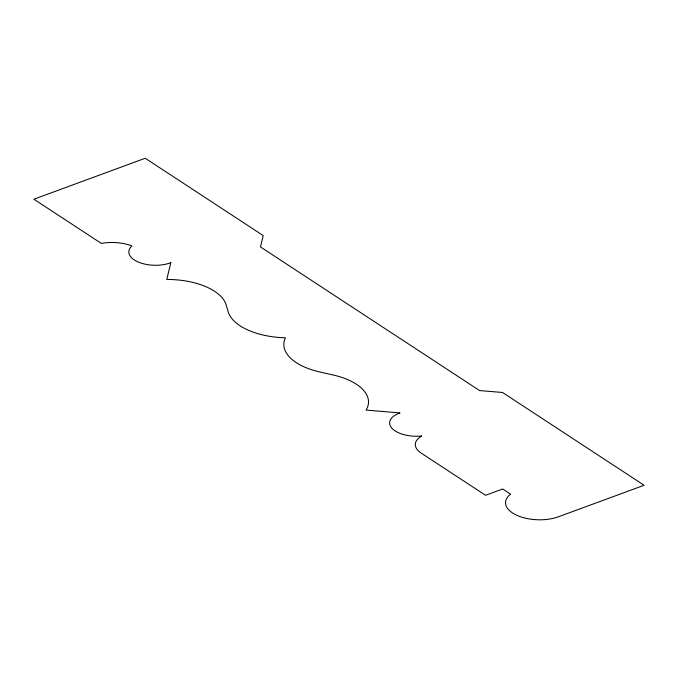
<?xml version="1.0" encoding="UTF-8"?>
<svg xmlns="http://www.w3.org/2000/svg" width="678" height="678" viewBox="0 0 678 678"><rect width="100%" height="100%" fill="white"/><g stroke="black" fill="none" stroke-linecap="round" stroke-linejoin="round"><path stroke-width="1.02" d="M170.822 262.674L166.78 279.472A56.723 28.188 1.8 0 1 226.164 304.871L228.257 311.922A57.85 28.756 1.8 0 0 285.43 337.797A57.85 28.756 1.8 0 0 319.923 372.01L333.11 374.985A56.723 28.188 1.8 0 1 366.061 410.105L400.028 412.927A25.578 12.713 1.8 0 0 392.155 428.488A25.578 12.713 1.8 0 0 421.801 435.962A27.179 13.509 1.8 0 0 421.521 453.311L485.567 495.296L502.695 488.991L510.593 494.169A32.714 16.255 1.8 0 0 516.322 515.077A32.714 16.255 1.8 0 0 558.452 516.78L644.1 485.279L502.534 392.469L479.575 390.57L260.479 246.945L263.217 235.588L145.245 158.254L33.9 199.205L101.31 243.394A31.756 15.78 1.8 0 1 131.922 245.936A25.578 12.713 1.8 0 0 138.202 262.005A25.578 12.713 1.8 0 0 170.822 262.674"/></g></svg>
